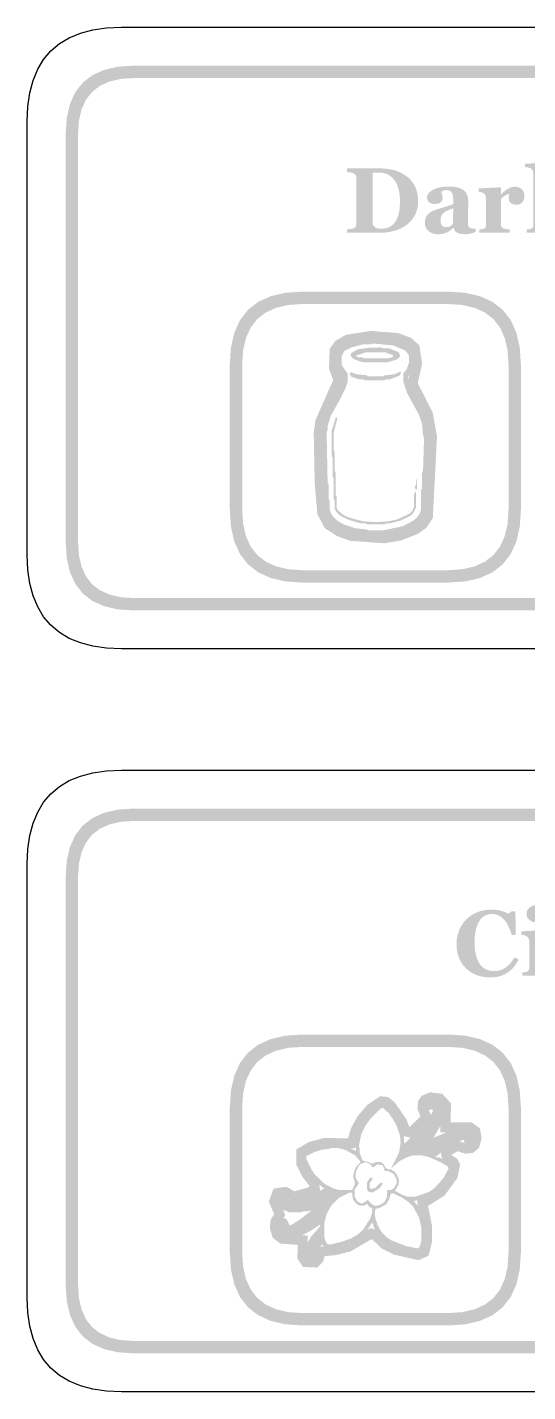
# Model space of a CAD drawing. Header units: millimetres. Extents: x 6 to 594, y 82 to 394.
# Drawn here: x 277.96 to 294.12, y 159.76 to 203.84 of the extents above; entities that cross this region are included whole.
import ezdxf

# ---------------------------------------------------------------- set-up
doc = ezdxf.new("R2010")
doc.units = ezdxf.units.MM
doc.layers.add('CUT', color=1, linetype='Continuous')
doc.layers.add('RASTER', color=7, linetype='Continuous')

msp = doc.modelspace()

# ---------------------------------------------------------------- hatches: boundary and pattern name
at = {"layer": 'RASTER'}
h = msp.add_hatch(color=7, dxfattribs=at)
h.paths.add_polyline_path([(279.2, 200.4), (279.234, 200.916), (279.338, 201.363), (279.509, 201.741), (279.75, 202.05), (280.059, 202.291), (280.438, 202.463), (280.884, 202.566), (281.4, 202.6), (338.6, 202.6), (339.116, 202.566), (339.563, 202.463), (339.941, 202.291), (340.25, 202.05), (340.491, 201.741), (340.663, 201.363), (340.766, 200.916), (340.8, 200.4), (340.8, 187.2), (340.766, 186.684), (340.662, 186.238), (340.491, 185.859), (340.25, 185.55), (339.941, 185.309), (339.563, 185.138), (339.116, 185.034), (338.6, 185), (281.4, 185), (280.884, 185.034), (280.438, 185.138), (280.059, 185.309), (279.75, 185.55), (279.509, 185.859), (279.338, 186.238), (279.234, 186.684), (279.2, 187.2)])
h.paths.add_polyline_path([(279.6, 200.4), (279.6, 187.2), (279.628, 186.778), (279.713, 186.413), (279.853, 186.103), (280.05, 185.85), (280.303, 185.653), (280.612, 185.513), (280.978, 185.428), (281.4, 185.4), (338.6, 185.4), (339.022, 185.428), (339.388, 185.513), (339.697, 185.653), (339.95, 185.85), (340.147, 186.103), (340.287, 186.413), (340.372, 186.778), (340.4, 187.2), (340.4, 200.4), (340.372, 200.822), (340.287, 201.188), (340.147, 201.497), (339.95, 201.75), (339.697, 201.947), (339.388, 202.088), (339.022, 202.172), (338.6, 202.2), (281.4, 202.2), (280.978, 202.172), (280.612, 202.088), (280.303, 201.947), (280.05, 201.75), (279.853, 201.497), (279.713, 201.188), (279.628, 200.822), (279.6, 200.4)])
h = msp.add_hatch(color=7, dxfattribs=at)
h.paths.add_polyline_path([(290.155, 199.065), (290.201, 199.032), (290.246, 198.997), (290.288, 198.96), (290.327, 198.92), (290.364, 198.877), (290.399, 198.831), (290.432, 198.783), (290.463, 198.733), (290.49, 198.68), (290.514, 198.624), (290.534, 198.564), (290.551, 198.502), (290.563, 198.438), (290.573, 198.37), (290.578, 198.299), (290.58, 198.225), (290.578, 198.161), (290.573, 198.098), (290.565, 198.037), (290.554, 197.979), (290.539, 197.922), (290.521, 197.868), (290.5, 197.816), (290.475, 197.766), (290.448, 197.718), (290.418, 197.673), (290.387, 197.629), (290.353, 197.588), (290.318, 197.549), (290.28, 197.513), (290.24, 197.478), (290.198, 197.446), (290.153, 197.416), (290.107, 197.388), (290.059, 197.362), (290.01, 197.338), (289.959, 197.315), (289.907, 197.295), (289.853, 197.277), (289.798, 197.261), (289.742, 197.247), (289.685, 197.234), (289.628, 197.224), (289.57, 197.215), (289.511, 197.209), (289.451, 197.204), (289.391, 197.201), (289.33, 197.2), (288.283, 197.2), (288.283, 197.314), (288.295, 197.315), (288.308, 197.315), (288.321, 197.316), (288.336, 197.317), (288.351, 197.318), (288.366, 197.32), (288.383, 197.321), (288.4, 197.323), (288.417, 197.325), (288.432, 197.327), (288.446, 197.329), (288.459, 197.331), (288.47, 197.333), (288.479, 197.336), (288.487, 197.338), (288.494, 197.341), (288.507, 197.346), (288.518, 197.353), (288.529, 197.359), (288.539, 197.366), (288.547, 197.374), (288.555, 197.382), (288.562, 197.391), (288.567, 197.4), (288.572, 197.41), (288.576, 197.42), (288.58, 197.43), (288.583, 197.441), (288.585, 197.453), (288.586, 197.465), (288.587, 197.477), (288.588, 197.49), (288.588, 198.964), (288.587, 198.976), (288.586, 198.988), (288.585, 199), (288.583, 199.011), (288.58, 199.022), (288.577, 199.033), (288.573, 199.044), (288.569, 199.054), (288.563, 199.064), (288.557, 199.073), (288.549, 199.082), (288.54, 199.09), (288.53, 199.098), (288.519, 199.106), (288.507, 199.112), (288.494, 199.119), (288.48, 199.125), (288.466, 199.13), (288.451, 199.135), (288.437, 199.14), (288.422, 199.144), (288.407, 199.147), (288.391, 199.15), (288.376, 199.153), (288.361, 199.155), (288.347, 199.157), (288.333, 199.158), (288.321, 199.16), (288.309, 199.161), (288.299, 199.163), (288.289, 199.164), (288.28, 199.164), (288.28, 199.279), (289.386, 199.279), (289.431, 199.278), (289.476, 199.276), (289.522, 199.272), (289.569, 199.267), (289.617, 199.261), (289.666, 199.253), (289.715, 199.244), (289.765, 199.233), (289.816, 199.221), (289.866, 199.206), (289.915, 199.188), (289.964, 199.168), (290.012, 199.146), (290.06, 199.121), (290.108, 199.094), (290.155, 199.065)])
h.paths.add_polyline_path([(289.856, 197.575), (289.874, 197.605), (289.89, 197.636), (289.905, 197.669), (289.918, 197.703), (289.931, 197.739), (289.942, 197.776), (289.952, 197.814), (289.961, 197.854), (289.969, 197.895), (289.975, 197.938), (289.981, 197.982), (289.986, 198.028), (289.989, 198.076), (289.992, 198.124), (289.993, 198.175), (289.994, 198.227), (289.993, 198.278), (289.991, 198.328), (289.988, 198.377), (289.983, 198.424), (289.977, 198.471), (289.969, 198.516), (289.96, 198.56), (289.95, 198.603), (289.938, 198.645), (289.925, 198.685), (289.911, 198.724), (289.896, 198.761), (289.879, 198.796), (289.861, 198.83), (289.842, 198.863), (289.821, 198.893), (289.799, 198.923), (289.776, 198.95), (289.751, 198.976), (289.726, 199), (289.699, 199.022), (289.67, 199.043), (289.64, 199.062), (289.609, 199.079), (289.577, 199.095), (289.544, 199.108), (289.51, 199.12), (289.474, 199.129), (289.438, 199.136), (289.4, 199.141), (289.361, 199.144), (289.322, 199.145), (289.308, 199.145), (289.295, 199.145), (289.281, 199.145), (289.267, 199.145), (289.252, 199.144), (289.237, 199.144), (289.221, 199.144), (289.205, 199.143), (289.189, 199.143), (289.175, 199.142), (289.161, 199.142), (289.148, 199.141), (289.136, 199.141), (289.126, 199.14), (289.116, 199.14), (289.108, 199.139), (289.108, 197.562), (289.108, 197.549), (289.109, 197.536), (289.11, 197.524), (289.111, 197.512), (289.113, 197.501), (289.115, 197.49), (289.118, 197.479), (289.122, 197.469), (289.125, 197.459), (289.13, 197.449), (289.135, 197.44), (289.14, 197.431), (289.147, 197.422), (289.154, 197.414), (289.161, 197.406), (289.169, 197.398), (289.178, 197.39), (289.187, 197.383), (289.197, 197.377), (289.207, 197.37), (289.217, 197.365), (289.228, 197.359), (289.24, 197.355), (289.252, 197.35), (289.265, 197.346), (289.278, 197.343), (289.293, 197.34), (289.309, 197.338), (289.325, 197.336), (289.342, 197.334), (289.361, 197.334), (289.38, 197.333), (289.421, 197.334), (289.46, 197.337), (289.498, 197.342), (289.534, 197.349), (289.569, 197.357), (289.602, 197.368), (289.634, 197.38), (289.664, 197.395), (289.693, 197.411), (289.721, 197.429), (289.747, 197.449), (289.772, 197.471), (289.795, 197.494), (289.817, 197.519), (289.837, 197.546), (289.856, 197.575)])
for points in [[(295.995, 197.2), (295.305, 197.2), (295.274, 197.255), (295.243, 197.308), (295.213, 197.359), (295.183, 197.407), (295.155, 197.454), (295.127, 197.498), (295.099, 197.54), (295.073, 197.58), (295.046, 197.619), (295.021, 197.657), (294.995, 197.694), (294.97, 197.73), (294.945, 197.766), (294.921, 197.801), (294.897, 197.836), (294.873, 197.869), (294.785, 197.795), (294.785, 197.475), (294.786, 197.463), (294.786, 197.45), (294.788, 197.439), (294.789, 197.427), (294.791, 197.417), (294.794, 197.407), (294.797, 197.398), (294.801, 197.389), (294.805, 197.381), (294.81, 197.373), (294.816, 197.366), (294.823, 197.36), (294.831, 197.354), (294.84, 197.348), (294.85, 197.343), (294.86, 197.339), (294.867, 197.336), (294.874, 197.333), (294.881, 197.331), (294.889, 197.328), (294.896, 197.326), (294.905, 197.323), (294.913, 197.321), (294.922, 197.319), (294.93, 197.317), (294.939, 197.315), (294.948, 197.313), (294.957, 197.311), (294.966, 197.31), (294.974, 197.309), (294.983, 197.308), (294.992, 197.307), (294.992, 197.2), (294.085, 197.2), (294.085, 197.307), (294.094, 197.308), (294.104, 197.309), (294.113, 197.309), (294.122, 197.31), (294.131, 197.311), (294.14, 197.313), (294.149, 197.314), (294.158, 197.315), (294.167, 197.316), (294.176, 197.318), (294.185, 197.319), (294.193, 197.321), (294.201, 197.323), (294.208, 197.325), (294.216, 197.327), (294.223, 197.329), (294.234, 197.333), (294.244, 197.338), (294.254, 197.343), (294.262, 197.349), (294.27, 197.356), (294.276, 197.363), (294.282, 197.371), (294.287, 197.379), (294.291, 197.387), (294.294, 197.397), (294.297, 197.407), (294.299, 197.418), (294.301, 197.429), (294.302, 197.441), (294.303, 197.453), (294.303, 197.467), (294.303, 199.1), (294.303, 199.112), (294.302, 199.124), (294.3, 199.137), (294.298, 199.149), (294.295, 199.162), (294.292, 199.174), (294.287, 199.187), (294.282, 199.2), (294.277, 199.213), (294.27, 199.225), (294.264, 199.236), (294.256, 199.246), (294.248, 199.255), (294.239, 199.264), (294.23, 199.272), (294.22, 199.279), (294.213, 199.283), (294.204, 199.287), (294.195, 199.291), (294.185, 199.295), (294.174, 199.298), (294.163, 199.302), (294.15, 199.305), (294.136, 199.308), (294.123, 199.311), (294.109, 199.313), (294.096, 199.315), (294.083, 199.317), (294.071, 199.319), (294.059, 199.321), (294.047, 199.322), (294.035, 199.323), (294.035, 199.429), (294.763, 199.468), (294.785, 199.444), (294.785, 197.932), (294.813, 197.957), (294.841, 197.983), (294.871, 198.009), (294.901, 198.037), (294.931, 198.065), (294.963, 198.095), (294.996, 198.125), (295.029, 198.157), (295.062, 198.188), (295.094, 198.218), (295.123, 198.246), (295.151, 198.273), (295.178, 198.299), (295.202, 198.323), (295.225, 198.346), (295.247, 198.367), (295.258, 198.38), (295.268, 198.391), (295.277, 198.401), (295.284, 198.411), (295.29, 198.42), (295.295, 198.429), (295.298, 198.436), (295.3, 198.443), (295.301, 198.449), (295.303, 198.455), (295.303, 198.459), (295.304, 198.464), (295.305, 198.467), (295.305, 198.47), (295.305, 198.473), (295.305, 198.474), (295.305, 198.481), (295.303, 198.487), (295.299, 198.493), (295.294, 198.499), (295.287, 198.504), (295.279, 198.509), (295.27, 198.514), (295.259, 198.518), (295.247, 198.523), (295.233, 198.527), (295.218, 198.531), (295.202, 198.535), (295.184, 198.539), (295.164, 198.542), (295.143, 198.546), (295.121, 198.549), (295.121, 198.653), (295.865, 198.653), (295.865, 198.552), (295.829, 198.542), (295.796, 198.532), (295.765, 198.522), (295.736, 198.512), (295.709, 198.503), (295.684, 198.493), (295.662, 198.484), (295.642, 198.475), (295.622, 198.466), (295.602, 198.456), (295.582, 198.445), (295.561, 198.433), (295.54, 198.421), (295.518, 198.408), (295.496, 198.394), (295.474, 198.379), (295.459, 198.369), (295.444, 198.359), (295.429, 198.349), (295.415, 198.339), (295.4, 198.328), (295.386, 198.318), (295.372, 198.307), (295.357, 198.296), (295.343, 198.285), (295.328, 198.274), (295.313, 198.261), (295.297, 198.248), (295.28, 198.234), (295.263, 198.22), (295.246, 198.205), (295.228, 198.189), (295.263, 198.137), (295.298, 198.087), (295.332, 198.037), (295.366, 197.988), (295.399, 197.941), (295.431, 197.894), (295.462, 197.848), (295.493, 197.804), (295.523, 197.759), (295.554, 197.714), (295.586, 197.668), (295.617, 197.621), (295.649, 197.574), (295.682, 197.526), (295.715, 197.478), (295.748, 197.429), (295.759, 197.412), (295.772, 197.397), (295.785, 197.383), (295.799, 197.371), (295.813, 197.36), (295.828, 197.351), (295.844, 197.343), (295.861, 197.336), (295.877, 197.331), (295.894, 197.326), (295.911, 197.321), (295.928, 197.317), (295.945, 197.314), (295.962, 197.311), (295.979, 197.309), (295.995, 197.307)], [(294.015, 198.385), (294.014, 198.358), (294.011, 198.331), (294.005, 198.305), (293.998, 198.281), (293.988, 198.256), (293.976, 198.233), (293.962, 198.211), (293.946, 198.19), (293.928, 198.17), (293.909, 198.153), (293.888, 198.138), (293.866, 198.126), (293.843, 198.117), (293.818, 198.111), (293.792, 198.107), (293.764, 198.105), (293.738, 198.106), (293.713, 198.109), (293.689, 198.113), (293.666, 198.119), (293.644, 198.126), (293.623, 198.136), (293.603, 198.147), (293.583, 198.159), (293.566, 198.174), (293.551, 198.19), (293.538, 198.207), (293.528, 198.226), (293.52, 198.247), (293.514, 198.27), (293.511, 198.294), (293.51, 198.319), (293.51, 198.332), (293.51, 198.343), (293.511, 198.354), (293.511, 198.365), (293.512, 198.374), (293.514, 198.383), (293.515, 198.391), (293.517, 198.399), (293.519, 198.406), (293.52, 198.413), (293.522, 198.42), (293.524, 198.427), (293.525, 198.433), (293.527, 198.44), (293.529, 198.446), (293.53, 198.452), (293.513, 198.451), (293.496, 198.448), (293.478, 198.444), (293.461, 198.439), (293.443, 198.433), (293.425, 198.425), (293.407, 198.416), (293.388, 198.406), (293.37, 198.394), (293.352, 198.382), (293.334, 198.368), (293.318, 198.354), (293.301, 198.339), (293.286, 198.323), (293.271, 198.306), (293.256, 198.288), (293.256, 197.484), (293.256, 197.472), (293.257, 197.46), (293.258, 197.448), (293.26, 197.437), (293.262, 197.427), (293.265, 197.417), (293.268, 197.408), (293.272, 197.399), (293.277, 197.391), (293.282, 197.383), (293.287, 197.376), (293.294, 197.369), (293.301, 197.363), (293.309, 197.357), (293.317, 197.351), (293.326, 197.346), (293.335, 197.343), (293.345, 197.339), (293.356, 197.335), (293.369, 197.332), (293.382, 197.328), (293.397, 197.325), (293.414, 197.322), (293.431, 197.319), (293.449, 197.317), (293.465, 197.314), (293.48, 197.312), (293.494, 197.311), (293.506, 197.309), (293.517, 197.308), (293.527, 197.307), (293.536, 197.307), (293.536, 197.2), (292.556, 197.2), (292.556, 197.307), (292.565, 197.308), (292.574, 197.309), (292.583, 197.309), (292.593, 197.31), (292.602, 197.311), (292.611, 197.313), (292.621, 197.314), (292.63, 197.315), (292.639, 197.316), (292.648, 197.318), (292.656, 197.319), (292.664, 197.321), (292.672, 197.323), (292.68, 197.325), (292.687, 197.327), (292.694, 197.329), (292.705, 197.333), (292.715, 197.338), (292.725, 197.343), (292.733, 197.349), (292.741, 197.356), (292.747, 197.363), (292.753, 197.371), (292.758, 197.379), (292.762, 197.387), (292.766, 197.397), (292.769, 197.407), (292.771, 197.418), (292.773, 197.429), (292.775, 197.441), (292.775, 197.453), (292.776, 197.467), (292.776, 198.319), (292.775, 198.332), (292.774, 198.345), (292.772, 198.357), (292.769, 198.369), (292.766, 198.381), (292.762, 198.392), (292.757, 198.403), (292.751, 198.414), (292.744, 198.424), (292.738, 198.433), (292.731, 198.443), (292.723, 198.451), (292.716, 198.459), (292.708, 198.467), (292.699, 198.474), (292.691, 198.48), (292.684, 198.485), (292.677, 198.489), (292.669, 198.493), (292.661, 198.496), (292.652, 198.5), (292.643, 198.503), (292.634, 198.507), (292.624, 198.51), (292.614, 198.512), (292.603, 198.515), (292.593, 198.517), (292.582, 198.519), (292.571, 198.521), (292.559, 198.523), (292.547, 198.524), (292.535, 198.526), (292.535, 198.633), (293.234, 198.671), (293.256, 198.649), (293.256, 198.436), (293.262, 198.436), (293.287, 198.465), (293.313, 198.492), (293.34, 198.517), (293.366, 198.541), (293.393, 198.563), (293.421, 198.584), (293.448, 198.603), (293.477, 198.62), (293.505, 198.636), (293.534, 198.649), (293.563, 198.661), (293.592, 198.67), (293.622, 198.677), (293.652, 198.683), (293.683, 198.686), (293.713, 198.687), (293.746, 198.686), (293.778, 198.682), (293.808, 198.675), (293.836, 198.666), (293.863, 198.654), (293.887, 198.639), (293.911, 198.622), (293.932, 198.603), (293.952, 198.581), (293.968, 198.557), (293.983, 198.533), (293.994, 198.506), (294.003, 198.478), (294.01, 198.449), (294.014, 198.418), (294.015, 198.385)], [(292.907, 173.144), (292.851, 173.145), (292.795, 173.149), (292.74, 173.155), (292.686, 173.163), (292.633, 173.173), (292.581, 173.186), (292.53, 173.201), (292.48, 173.218), (292.431, 173.238), (292.383, 173.259), (292.338, 173.283), (292.293, 173.309), (292.251, 173.337), (292.21, 173.367), (292.17, 173.399), (292.133, 173.433), (292.097, 173.468), (292.064, 173.506), (292.032, 173.545), (292.003, 173.587), (291.975, 173.63), (291.95, 173.676), (291.926, 173.724), (291.904, 173.773), (291.884, 173.825), (291.868, 173.877), (291.853, 173.931), (291.841, 173.986), (291.832, 174.043), (291.826, 174.1), (291.822, 174.159), (291.821, 174.22), (291.822, 174.279), (291.826, 174.338), (291.832, 174.396), (291.842, 174.452), (291.853, 174.508), (291.868, 174.562), (291.885, 174.615), (291.905, 174.667), (291.927, 174.718), (291.951, 174.767), (291.978, 174.814), (292.006, 174.859), (292.037, 174.903), (292.069, 174.945), (292.104, 174.985), (292.141, 175.024), (292.18, 175.06), (292.22, 175.094), (292.262, 175.125), (292.306, 175.155), (292.352, 175.183), (292.399, 175.208), (292.449, 175.232), (292.5, 175.253), (292.553, 175.272), (292.607, 175.289), (292.661, 175.303), (292.717, 175.314), (292.774, 175.323), (292.831, 175.329), (292.889, 175.333), (292.948, 175.334), (292.991, 175.334), (293.033, 175.332), (293.074, 175.328), (293.114, 175.324), (293.153, 175.318), (293.19, 175.311), (293.227, 175.302), (293.263, 175.293), (293.298, 175.282), (293.332, 175.271), (293.364, 175.26), (293.395, 175.248), (293.424, 175.236), (293.452, 175.224), (293.478, 175.211), (293.504, 175.198), (293.594, 175.279), (293.722, 175.279), (293.735, 174.52), (293.606, 174.52), (293.578, 174.604), (293.549, 174.682), (293.518, 174.754), (293.485, 174.821), (293.452, 174.882), (293.417, 174.937), (293.38, 174.986), (293.343, 175.03), (293.303, 175.068), (293.261, 175.101), (293.218, 175.129), (293.172, 175.152), (293.124, 175.169), (293.074, 175.182), (293.022, 175.19), (292.968, 175.192), (292.901, 175.188), (292.838, 175.177), (292.78, 175.158), (292.725, 175.132), (292.675, 175.097), (292.629, 175.056), (292.587, 175.007), (292.549, 174.95), (292.515, 174.886), (292.486, 174.816), (292.461, 174.74), (292.441, 174.658), (292.425, 174.57), (292.414, 174.476), (292.407, 174.376), (292.405, 174.269), (292.406, 174.209), (292.408, 174.15), (292.412, 174.094), (292.417, 174.04), (292.424, 173.988), (292.433, 173.939), (292.443, 173.892), (292.454, 173.847), (292.467, 173.804), (292.481, 173.763), (292.495, 173.725), (292.511, 173.689), (292.527, 173.655), (292.545, 173.622), (292.563, 173.593), (292.582, 173.565), (292.604, 173.538), (292.627, 173.513), (292.65, 173.49), (292.675, 173.468), (292.7, 173.449), (292.727, 173.431), (292.755, 173.415), (292.783, 173.401), (292.812, 173.389), (292.842, 173.379), (292.873, 173.37), (292.905, 173.362), (292.937, 173.357), (292.971, 173.353), (293.005, 173.35), (293.039, 173.349), (293.09, 173.351), (293.139, 173.356), (293.187, 173.365), (293.233, 173.377), (293.278, 173.393), (293.322, 173.412), (293.364, 173.435), (293.405, 173.461), (293.444, 173.49), (293.483, 173.524), (293.521, 173.56), (293.558, 173.601), (293.594, 173.645), (293.629, 173.692), (293.664, 173.743), (293.697, 173.798), (293.823, 173.721), (293.807, 173.69), (293.79, 173.659), (293.773, 173.629), (293.756, 173.599), (293.737, 173.571), (293.719, 173.543), (293.699, 173.517), (293.679, 173.491), (293.659, 173.466), (293.638, 173.442), (293.616, 173.418), (293.593, 173.396), (293.569, 173.375), (293.545, 173.354), (293.519, 173.334), (293.493, 173.316), (293.464, 173.296), (293.434, 173.278), (293.403, 173.26), (293.372, 173.244), (293.339, 173.229), (293.306, 173.215), (293.272, 173.202), (293.238, 173.19), (293.202, 173.179), (293.165, 173.17), (293.126, 173.162), (293.085, 173.156), (293.043, 173.151), (293, 173.147), (292.954, 173.145), (292.907, 173.144)]]:
    msp.add_hatch(color=7, dxfattribs=at).paths.add_polyline_path(points)
h = msp.add_hatch(color=7, dxfattribs=at)
h.paths.add_polyline_path([(292.443, 197.231), (292.427, 197.224), (292.409, 197.217), (292.391, 197.211), (292.373, 197.204), (292.353, 197.198), (292.333, 197.191), (292.312, 197.185), (292.291, 197.179), (292.269, 197.174), (292.246, 197.169), (292.223, 197.165), (292.2, 197.162), (292.177, 197.159), (292.153, 197.158), (292.129, 197.156), (292.105, 197.156), (292.061, 197.157), (292.021, 197.159), (291.983, 197.164), (291.948, 197.169), (291.917, 197.177), (291.888, 197.186), (291.862, 197.197), (291.84, 197.21), (291.819, 197.224), (291.801, 197.239), (291.784, 197.256), (291.768, 197.275), (291.755, 197.294), (291.743, 197.316), (291.732, 197.338), (291.724, 197.363), (291.715, 197.363), (291.703, 197.35), (291.69, 197.339), (291.678, 197.327), (291.666, 197.316), (291.654, 197.306), (291.642, 197.296), (291.631, 197.287), (291.619, 197.278), (291.608, 197.269), (291.596, 197.261), (291.584, 197.253), (291.571, 197.245), (291.559, 197.238), (291.546, 197.231), (291.533, 197.224), (291.52, 197.218), (291.503, 197.21), (291.486, 197.203), (291.469, 197.196), (291.453, 197.19), (291.436, 197.184), (291.42, 197.179), (291.404, 197.174), (291.388, 197.17), (291.371, 197.166), (291.353, 197.163), (291.333, 197.161), (291.311, 197.158), (291.288, 197.157), (291.264, 197.156), (291.237, 197.155), (291.21, 197.155), (291.168, 197.156), (291.128, 197.161), (291.089, 197.169), (291.052, 197.18), (291.017, 197.194), (290.983, 197.211), (290.95, 197.231), (290.92, 197.255), (290.892, 197.281), (290.867, 197.309), (290.846, 197.339), (290.83, 197.372), (290.816, 197.406), (290.807, 197.442), (290.801, 197.48), (290.8, 197.521), (290.8, 197.544), (290.801, 197.567), (290.803, 197.588), (290.806, 197.609), (290.81, 197.629), (290.814, 197.648), (290.82, 197.666), (290.826, 197.683), (290.833, 197.699), (290.84, 197.715), (290.849, 197.73), (290.858, 197.745), (290.867, 197.76), (290.878, 197.774), (290.889, 197.788), (290.901, 197.801), (290.912, 197.812), (290.923, 197.823), (290.936, 197.833), (290.948, 197.843), (290.961, 197.853), (290.974, 197.862), (290.988, 197.87), (291.002, 197.878), (291.017, 197.886), (291.032, 197.893), (291.047, 197.901), (291.063, 197.908), (291.079, 197.915), (291.095, 197.922), (291.112, 197.929), (291.129, 197.935), (291.163, 197.947), (291.198, 197.96), (291.235, 197.972), (291.274, 197.985), (291.315, 197.997), (291.357, 198.01), (291.4, 198.023), (291.446, 198.036), (291.49, 198.049), (291.532, 198.061), (291.57, 198.073), (291.605, 198.085), (291.637, 198.096), (291.666, 198.108), (291.692, 198.118), (291.715, 198.129), (291.715, 198.269), (291.715, 198.279), (291.715, 198.289), (291.714, 198.3), (291.714, 198.312), (291.713, 198.324), (291.712, 198.337), (291.711, 198.351), (291.709, 198.366), (291.708, 198.381), (291.705, 198.395), (291.703, 198.408), (291.7, 198.421), (291.697, 198.434), (291.693, 198.445), (291.689, 198.457), (291.684, 198.467), (291.679, 198.479), (291.673, 198.49), (291.666, 198.5), (291.658, 198.51), (291.65, 198.52), (291.64, 198.529), (291.63, 198.538), (291.62, 198.546), (291.608, 198.554), (291.596, 198.56), (291.583, 198.566), (291.569, 198.57), (291.554, 198.574), (291.538, 198.576), (291.522, 198.578), (291.504, 198.578), (291.488, 198.578), (291.473, 198.577), (291.459, 198.576), (291.445, 198.574), (291.432, 198.571), (291.419, 198.568), (291.408, 198.564), (291.396, 198.56), (291.386, 198.556), (291.376, 198.551), (291.366, 198.546), (291.357, 198.542), (291.349, 198.537), (291.341, 198.532), (291.334, 198.528), (291.327, 198.523), (291.328, 198.515), (291.33, 198.506), (291.332, 198.496), (291.335, 198.486), (291.339, 198.474), (291.343, 198.462), (291.347, 198.448), (291.352, 198.433), (291.357, 198.418), (291.361, 198.404), (291.364, 198.389), (291.367, 198.374), (291.369, 198.36), (291.371, 198.346), (291.372, 198.332), (291.372, 198.318), (291.372, 198.311), (291.371, 198.304), (291.37, 198.297), (291.369, 198.29), (291.367, 198.282), (291.365, 198.273), (291.362, 198.265), (291.359, 198.255), (291.356, 198.246), (291.352, 198.238), (291.348, 198.23), (291.343, 198.222), (291.338, 198.215), (291.333, 198.208), (291.327, 198.202), (291.321, 198.196), (291.312, 198.189), (291.304, 198.182), (291.295, 198.176), (291.285, 198.17), (291.276, 198.165), (291.266, 198.16), (291.256, 198.155), (291.246, 198.151), (291.234, 198.147), (291.222, 198.144), (291.208, 198.141), (291.193, 198.139), (291.176, 198.137), (291.158, 198.136), (291.138, 198.135), (291.117, 198.135), (291.088, 198.135), (291.06, 198.138), (291.034, 198.143), (291.009, 198.149), (290.987, 198.158), (290.967, 198.168), (290.948, 198.18), (290.931, 198.194), (290.917, 198.209), (290.904, 198.226), (290.893, 198.243), (290.884, 198.262), (290.877, 198.282), (290.872, 198.303), (290.869, 198.325), (290.868, 198.348), (290.869, 198.369), (290.872, 198.388), (290.878, 198.408), (290.885, 198.426), (290.894, 198.444), (290.905, 198.462), (290.918, 198.479), (290.934, 198.496), (290.95, 198.512), (290.968, 198.527), (290.986, 198.541), (291.006, 198.555), (291.026, 198.568), (291.047, 198.581), (291.07, 198.592), (291.093, 198.603), (291.116, 198.614), (291.14, 198.624), (291.166, 198.633), (291.192, 198.642), (291.219, 198.651), (291.247, 198.658), (291.275, 198.665), (291.305, 198.671), (291.335, 198.677), (291.364, 198.682), (291.393, 198.686), (291.421, 198.69), (291.448, 198.692), (291.475, 198.694), (291.502, 198.695), (291.528, 198.696), (291.563, 198.695), (291.597, 198.695), (291.631, 198.693), (291.664, 198.691), (291.696, 198.689), (291.728, 198.686), (291.758, 198.683), (291.788, 198.679), (291.818, 198.674), (291.846, 198.668), (291.874, 198.661), (291.901, 198.653), (291.927, 198.644), (291.953, 198.633), (291.978, 198.622), (292.002, 198.609), (292.024, 198.596), (292.045, 198.581), (292.065, 198.564), (292.084, 198.546), (292.101, 198.527), (292.117, 198.506), (292.133, 198.484), (292.146, 198.46), (292.159, 198.435), (292.17, 198.408), (292.179, 198.379), (292.187, 198.348), (292.192, 198.316), (292.197, 198.281), (292.199, 198.245), (292.2, 198.206), (292.2, 198.164), (292.2, 198.12), (292.199, 198.074), (292.198, 198.025), (292.197, 197.975), (292.196, 197.923), (292.195, 197.87), (292.193, 197.814), (292.192, 197.759), (292.19, 197.71), (292.189, 197.665), (292.188, 197.626), (292.188, 197.591), (292.187, 197.561), (292.187, 197.535), (292.187, 197.515), (292.187, 197.499), (292.188, 197.484), (292.19, 197.469), (292.192, 197.456), (292.194, 197.443), (292.198, 197.432), (292.202, 197.421), (292.207, 197.411), (292.212, 197.402), (292.218, 197.393), (292.224, 197.385), (292.232, 197.378), (292.24, 197.371), (292.248, 197.365), (292.257, 197.359), (292.267, 197.354), (292.274, 197.351), (292.282, 197.349), (292.29, 197.346), (292.299, 197.344), (292.31, 197.343), (292.321, 197.342), (292.333, 197.341), (292.346, 197.34), (292.359, 197.339), (292.372, 197.339), (292.384, 197.339), (292.397, 197.338), (292.409, 197.338), (292.421, 197.338), (292.432, 197.338), (292.443, 197.338)])
h.paths.add_polyline_path([(291.715, 197.994), (291.695, 197.987), (291.674, 197.98), (291.654, 197.972), (291.633, 197.964), (291.613, 197.956), (291.593, 197.948), (291.573, 197.939), (291.552, 197.93), (291.533, 197.921), (291.514, 197.912), (291.496, 197.903), (291.479, 197.893), (291.463, 197.884), (291.448, 197.874), (291.434, 197.865), (291.421, 197.855), (291.407, 197.844), (291.395, 197.833), (291.383, 197.821), (291.372, 197.808), (291.362, 197.795), (291.353, 197.78), (291.344, 197.766), (291.336, 197.75), (291.328, 197.734), (291.322, 197.717), (291.317, 197.699), (291.313, 197.681), (291.309, 197.662), (291.307, 197.642), (291.305, 197.621), (291.305, 197.6), (291.306, 197.572), (291.308, 197.547), (291.312, 197.523), (291.318, 197.501), (291.325, 197.482), (291.334, 197.464), (291.345, 197.448), (291.357, 197.434), (291.37, 197.422), (291.384, 197.412), (291.399, 197.403), (291.415, 197.396), (291.431, 197.39), (291.449, 197.386), (291.466, 197.384), (291.485, 197.383), (291.505, 197.384), (291.524, 197.385), (291.542, 197.388), (291.559, 197.391), (291.575, 197.396), (291.59, 197.402), (291.604, 197.408), (291.618, 197.416), (291.63, 197.425), (291.643, 197.434), (291.655, 197.443), (291.667, 197.453), (291.678, 197.463), (291.689, 197.474), (291.699, 197.486), (291.709, 197.497)])
h = msp.add_hatch(color=7, dxfattribs=at)
h.paths.add_polyline_path([(284.5, 192.95), (284.537, 193.501), (284.647, 193.978), (284.83, 194.382), (285.088, 194.713), (285.418, 194.97), (285.822, 195.153), (286.299, 195.263), (286.85, 195.3), (291.55, 195.3), (292.101, 195.263), (292.578, 195.153), (292.982, 194.97), (293.313, 194.713), (293.57, 194.382), (293.753, 193.978), (293.863, 193.501), (293.9, 192.95), (293.9, 188.25), (293.863, 187.699), (293.753, 187.222), (293.57, 186.818), (293.313, 186.488), (292.982, 186.23), (292.578, 186.047), (292.101, 185.937), (291.55, 185.9), (286.85, 185.9), (286.299, 185.937), (285.822, 186.047), (285.418, 186.23), (285.088, 186.488), (284.83, 186.818), (284.647, 187.222), (284.537, 187.699), (284.5, 188.25)])
h.paths.add_polyline_path([(284.9, 192.95), (284.9, 188.25), (284.93, 187.793), (285.022, 187.397), (285.174, 187.062), (285.388, 186.788), (285.662, 186.574), (285.997, 186.422), (286.393, 186.33), (286.85, 186.3), (291.55, 186.3), (292.007, 186.33), (292.403, 186.422), (292.738, 186.574), (293.013, 186.788), (293.226, 187.062), (293.378, 187.397), (293.47, 187.793), (293.5, 188.25), (293.5, 192.95), (293.47, 193.407), (293.378, 193.803), (293.226, 194.138), (293.013, 194.413), (292.738, 194.626), (292.403, 194.778), (292.007, 194.87), (291.55, 194.9), (286.85, 194.9), (286.393, 194.87), (285.997, 194.778), (285.662, 194.626), (285.388, 194.413), (285.174, 194.138), (285.022, 193.803), (284.93, 193.407), (284.9, 192.95)])
h = msp.add_hatch(color=7, dxfattribs=at)
h.paths.add_polyline_path([(289.046, 194.03), (289.928, 193.963), (290.354, 193.807), (290.621, 193.565), (290.711, 192.978), (290.57, 192.343), (291.052, 191.394), (291.191, 190.617), (291.056, 187.991), (290.853, 187.676), (290.571, 187.47), (290.026, 187.26), (289.497, 187.171), (288.376, 187.251), (287.962, 187.403), (287.562, 187.664), (287.329, 188.108), (287.242, 189.089), (287.21, 190.745), (287.266, 191.146), (287.839, 192.443), (287.703, 192.809), (287.725, 193.455), (287.909, 193.709), (288.25, 193.904)])
h.paths.add_polyline_path([(289.059, 193.708), (288.358, 193.597), (288.128, 193.465), (288.042, 193.346), (288.025, 192.862), (288.185, 192.432), (287.576, 191.057), (287.53, 190.726), (287.562, 189.107), (287.642, 188.2), (287.807, 187.886), (288.107, 187.691), (288.444, 187.567), (289.481, 187.493), (289.941, 187.571), (290.417, 187.753), (290.616, 187.9), (290.741, 188.092), (290.869, 190.597), (290.745, 191.291), (290.232, 192.301), (290.386, 192.989), (290.322, 193.404), (290.185, 193.528), (289.859, 193.647), (289.059, 193.708)])
h = msp.add_hatch(color=7, dxfattribs=at)
h.paths.add_polyline_path([(288.856, 193.776), (289.521, 193.786), (289.585, 193.754), (289.714, 193.754), (290.067, 193.658), (290.301, 193.539), (290.366, 193.474), (290.452, 193.304), (290.484, 193.08), (290.452, 193.015), (290.452, 192.855), (290.366, 192.685), (290.26, 192.566), (290.292, 192.309), (290.475, 191.914), (290.838, 191.249), (290.934, 190.8), (290.934, 189.772), (290.902, 189.708), (290.902, 189.034), (290.87, 188.97), (290.87, 188.295), (290.838, 188.135), (290.751, 187.965), (290.526, 187.74), (290.067, 187.525), (289.65, 187.428), (289.425, 187.428), (289.361, 187.396), (289.039, 187.396), (288.975, 187.428), (288.558, 187.46), (288.237, 187.557), (287.874, 187.74), (287.681, 187.932), (287.595, 188.103), (287.53, 188.359), (287.498, 189.323), (287.466, 189.387), (287.466, 190.896), (287.595, 191.346), (288.076, 192.245), (288.14, 192.469), (288.131, 192.588), (288.034, 192.685), (287.948, 192.855), (287.916, 193.208), (288.034, 193.474), (288.163, 193.571), (288.526, 193.722)])
h.paths.add_polyline_path([(289.104, 193.625), (289.039, 193.593), (288.783, 193.593), (288.429, 193.497), (288.195, 193.378), (288.108, 193.208), (288.108, 192.983), (288.14, 192.887), (288.301, 192.662), (288.301, 192.373), (288.237, 192.18), (288.034, 191.773), (287.755, 191.281), (287.659, 190.96), (287.659, 190.832), (287.627, 190.768), (287.659, 189.13), (287.691, 189.066), (287.691, 188.616), (287.723, 188.552), (287.723, 188.295), (287.755, 188.167), (287.81, 188.061), (287.97, 187.9), (288.173, 187.782), (288.558, 187.653), (288.911, 187.621), (288.975, 187.589), (289.457, 187.589), (290.067, 187.717), (290.43, 187.9), (290.59, 188.061), (290.645, 188.167), (290.677, 188.263), (290.677, 188.873), (290.709, 188.937), (290.709, 189.451), (290.741, 189.515), (290.773, 190.575), (290.741, 190.639), (290.709, 191.025), (290.613, 191.314), (290.227, 192.02), (290.099, 192.405), (290.099, 192.662), (290.205, 192.781), (290.292, 193.015), (290.292, 193.208), (290.237, 193.314), (290.141, 193.41), (289.778, 193.561)])
h.paths.add_polyline_path([(288.985, 193.487), (289.393, 193.497), (289.457, 193.465), (289.65, 193.465), (289.948, 193.346), (290.003, 193.24), (289.961, 193.153), (289.884, 193.102), (289.585, 193.015), (288.847, 193.015), (288.686, 193.047), (288.484, 193.134), (288.42, 193.198), (288.397, 193.24), (288.42, 193.314), (288.622, 193.433)])
h.paths.add_polyline_path([(288.879, 193.336), (288.567, 193.23), (288.654, 193.176), (288.783, 193.176), (288.847, 193.144), (289.585, 193.144), (289.746, 193.176), (289.778, 193.208), (289.755, 193.25), (289.521, 193.336)])
h.paths.add_polyline_path([(290.012, 192.717), (290.035, 192.694), (289.98, 192.588), (289.682, 192.469), (289.553, 192.469), (289.489, 192.437), (288.847, 192.437), (288.783, 192.469), (288.654, 192.469), (288.42, 192.556), (288.365, 192.662), (288.429, 192.694), (288.59, 192.63), (288.911, 192.598), (288.975, 192.566), (289.457, 192.566), (289.521, 192.598), (289.81, 192.63)])
h.paths.add_polyline_path([(287.925, 191.24), (287.98, 191.217), (287.851, 190.736), (287.851, 190.19), (287.884, 190.125), (287.884, 189.515), (287.916, 189.451), (287.916, 188.745), (287.948, 188.681), (287.948, 188.327), (288.002, 188.221), (288.163, 188.093), (288.333, 188.006), (288.815, 187.878), (289.21, 187.855), (289.617, 187.878), (289.906, 187.942), (290.301, 188.125), (290.398, 188.221), (290.452, 188.359), (290.452, 188.745), (290.507, 188.864), (290.516, 188.327), (290.43, 188.157), (290.333, 188.061), (290.035, 187.91), (289.682, 187.814), (289.553, 187.814), (289.489, 187.782), (288.943, 187.782), (288.879, 187.814), (288.718, 187.814), (288.301, 187.942), (288.067, 188.061), (287.938, 188.189), (287.884, 188.295), (287.884, 188.552), (287.851, 188.616), (287.851, 189.259), (287.819, 189.323), (287.819, 189.933), (287.787, 189.997), (287.787, 190.8)])
h.paths.add_polyline_path([(290.526, 189.249), (290.549, 189.226), (290.549, 188.937), (290.516, 188.905), (290.484, 188.937), (290.484, 189.002), (290.516, 189.066)])
h = msp.add_hatch(color=7, dxfattribs=at)
h.paths.add_polyline_path([(279.2, 176.4), (279.234, 176.916), (279.338, 177.363), (279.509, 177.741), (279.75, 178.05), (280.059, 178.291), (280.438, 178.463), (280.884, 178.566), (281.4, 178.6), (338.6, 178.6), (339.116, 178.566), (339.563, 178.463), (339.941, 178.291), (340.25, 178.05), (340.491, 177.741), (340.663, 177.363), (340.766, 176.916), (340.8, 176.4), (340.8, 163.2), (340.766, 162.684), (340.662, 162.238), (340.491, 161.859), (340.25, 161.55), (339.941, 161.309), (339.563, 161.138), (339.116, 161.034), (338.6, 161), (281.4, 161), (280.884, 161.034), (280.438, 161.138), (280.059, 161.309), (279.75, 161.55), (279.509, 161.859), (279.338, 162.238), (279.234, 162.684), (279.2, 163.2)])
h.paths.add_polyline_path([(279.6, 176.4), (279.6, 163.2), (279.628, 162.778), (279.713, 162.413), (279.853, 162.103), (280.05, 161.85), (280.303, 161.653), (280.612, 161.513), (280.978, 161.428), (281.4, 161.4), (338.6, 161.4), (339.022, 161.428), (339.388, 161.513), (339.697, 161.653), (339.95, 161.85), (340.147, 162.103), (340.287, 162.413), (340.372, 162.778), (340.4, 163.2), (340.4, 176.4), (340.372, 176.822), (340.287, 177.188), (340.147, 177.497), (339.95, 177.75), (339.697, 177.947), (339.388, 178.088), (339.022, 178.172), (338.6, 178.2), (281.4, 178.2), (280.978, 178.172), (280.612, 178.088), (280.303, 177.947), (280.05, 177.75), (279.853, 177.497), (279.713, 177.188), (279.628, 176.822), (279.6, 176.4)])
h = msp.add_hatch(color=7, dxfattribs=at)
h.paths.add_polyline_path([(294.873, 173.2), (293.948, 173.2), (293.948, 173.307), (293.957, 173.308), (293.966, 173.308), (293.976, 173.309), (293.985, 173.31), (293.995, 173.311), (294.004, 173.312), (294.013, 173.313), (294.022, 173.314), (294.031, 173.315), (294.04, 173.317), (294.048, 173.318), (294.056, 173.32), (294.064, 173.322), (294.071, 173.324), (294.078, 173.326), (294.085, 173.329), (294.096, 173.334), (294.107, 173.339), (294.116, 173.344), (294.125, 173.35), (294.133, 173.357), (294.14, 173.364), (294.146, 173.371), (294.151, 173.379), (294.156, 173.388), (294.159, 173.397), (294.163, 173.407), (294.165, 173.418), (294.167, 173.429), (294.169, 173.441), (294.17, 173.453), (294.17, 173.467), (294.17, 174.319), (294.17, 174.332), (294.169, 174.344), (294.167, 174.356), (294.164, 174.367), (294.161, 174.378), (294.157, 174.389), (294.152, 174.399), (294.147, 174.409), (294.141, 174.419), (294.134, 174.428), (294.128, 174.436), (294.12, 174.444), (294.113, 174.452), (294.105, 174.459), (294.097, 174.465), (294.088, 174.471), (294.081, 174.476), (294.073, 174.48), (294.065, 174.484), (294.055, 174.489), (294.045, 174.493), (294.033, 174.497), (294.021, 174.501), (294.008, 174.505), (293.995, 174.509), (293.982, 174.513), (293.97, 174.516), (293.957, 174.518), (293.945, 174.521), (293.933, 174.523), (293.922, 174.524), (293.911, 174.526), (293.911, 174.633), (294.629, 174.671), (294.651, 174.649), (294.651, 173.486), (294.651, 173.473), (294.652, 173.461), (294.654, 173.449), (294.656, 173.438), (294.659, 173.428), (294.663, 173.417), (294.667, 173.408), (294.673, 173.398), (294.678, 173.39), (294.685, 173.382), (294.692, 173.374), (294.699, 173.367), (294.708, 173.361), (294.716, 173.355), (294.726, 173.35), (294.736, 173.345), (294.743, 173.342), (294.751, 173.339), (294.758, 173.336), (294.766, 173.333), (294.775, 173.33), (294.783, 173.327), (294.791, 173.324), (294.8, 173.322), (294.809, 173.319), (294.818, 173.317), (294.827, 173.315), (294.836, 173.313), (294.845, 173.311), (294.854, 173.309), (294.864, 173.308), (294.873, 173.307)])
h.paths.add_polyline_path([(294.659, 175.198), (294.658, 175.171), (294.654, 175.144), (294.647, 175.119), (294.638, 175.095), (294.626, 175.072), (294.611, 175.05), (294.594, 175.028), (294.574, 175.008), (294.552, 174.99), (294.529, 174.974), (294.505, 174.961), (294.48, 174.95), (294.454, 174.941), (294.427, 174.935), (294.4, 174.931), (294.371, 174.93), (294.342, 174.931), (294.314, 174.935), (294.286, 174.941), (294.26, 174.95), (294.235, 174.961), (294.211, 174.974), (294.188, 174.99), (294.167, 175.008), (294.146, 175.028), (294.129, 175.05), (294.114, 175.072), (294.102, 175.095), (294.093, 175.119), (294.086, 175.144), (294.082, 175.171), (294.081, 175.198), (294.082, 175.225), (294.086, 175.252), (294.093, 175.277), (294.102, 175.301), (294.114, 175.325), (294.129, 175.347), (294.146, 175.368), (294.167, 175.388), (294.188, 175.407), (294.211, 175.423), (294.235, 175.437), (294.26, 175.448), (294.286, 175.456), (294.314, 175.463), (294.342, 175.466), (294.371, 175.468), (294.4, 175.466), (294.428, 175.463), (294.455, 175.456), (294.481, 175.448), (294.506, 175.437), (294.53, 175.423), (294.553, 175.407), (294.574, 175.388), (294.594, 175.368), (294.612, 175.347), (294.626, 175.325), (294.638, 175.301), (294.647, 175.277), (294.654, 175.252), (294.658, 175.225), (294.659, 175.198)])
h = msp.add_hatch(color=7, dxfattribs=at)
h.paths.add_polyline_path([(284.5, 168.95), (284.537, 169.501), (284.647, 169.978), (284.83, 170.382), (285.088, 170.713), (285.418, 170.97), (285.822, 171.153), (286.299, 171.263), (286.85, 171.3), (291.55, 171.3), (292.101, 171.263), (292.578, 171.153), (292.982, 170.97), (293.313, 170.713), (293.57, 170.382), (293.753, 169.978), (293.863, 169.501), (293.9, 168.95), (293.9, 164.25), (293.863, 163.699), (293.753, 163.222), (293.57, 162.818), (293.313, 162.488), (292.982, 162.23), (292.578, 162.047), (292.101, 161.937), (291.55, 161.9), (286.85, 161.9), (286.299, 161.937), (285.822, 162.047), (285.418, 162.23), (285.088, 162.488), (284.83, 162.818), (284.647, 163.222), (284.537, 163.699), (284.5, 164.25)])
h.paths.add_polyline_path([(284.9, 168.95), (284.9, 164.25), (284.93, 163.793), (285.022, 163.397), (285.174, 163.062), (285.388, 162.788), (285.662, 162.574), (285.997, 162.422), (286.393, 162.33), (286.85, 162.3), (291.55, 162.3), (292.007, 162.33), (292.403, 162.422), (292.738, 162.574), (293.013, 162.788), (293.226, 163.062), (293.378, 163.397), (293.47, 163.793), (293.5, 164.25), (293.5, 168.95), (293.47, 169.407), (293.378, 169.803), (293.226, 170.138), (293.013, 170.413), (292.738, 170.626), (292.403, 170.778), (292.007, 170.87), (291.55, 170.9), (286.85, 170.9), (286.393, 170.87), (285.997, 170.778), (285.662, 170.626), (285.388, 170.413), (285.174, 170.138), (285.022, 169.803), (284.93, 169.407), (284.9, 168.95)])
h = msp.add_hatch(color=7, dxfattribs=at)
h.paths.add_polyline_path([(290.968, 169.433), (291.357, 169.387), (291.647, 169.075), (291.626, 168.459), (292.308, 168.459), (292.578, 168.273), (292.632, 167.942), (292.545, 167.631), (292.351, 167.473), (292.111, 167.448), (291.857, 167.53), (291.661, 167.417), (291.657, 167.407), (291.654, 167.417), (291.844, 167.282), (291.94, 167.09), (291.846, 166.661), (291.439, 166.102), (290.902, 165.764), (291.033, 165.096), (291.033, 164.609), (290.919, 164.153), (290.597, 164.009), (289.79, 164.192), (289.414, 164.379), (289.106, 164.676), (289.077, 164.689), (288.407, 164.296), (287.928, 164.173), (287.562, 164.141), (287.513, 163.956), (287.326, 163.769), (286.861, 163.792), (286.682, 164.061), (286.693, 164.504), (286.13, 164.547), (285.887, 164.735), (285.793, 165.037), (285.821, 165.326), (285.932, 165.497), (285.76, 165.903), (285.912, 166.32), (286.323, 166.382), (286.588, 166.235), (287.004, 166.348), (287.075, 166.393), (287.071, 166.415), (286.852, 166.689), (286.649, 167.092), (286.649, 167.589), (287.066, 167.832), (287.553, 167.957), (288.317, 167.946), (288.415, 168.277), (288.631, 168.665), (288.937, 169.023), (289.35, 169.304), (289.611, 169.281), (289.816, 169.12), (290.199, 168.567), (290.303, 168.304), (290.299, 168.305), (290.636, 168.637), (290.65, 168.684), (290.559, 168.889), (290.582, 169.152), (290.695, 169.322)])
h.paths.add_polyline_path([(291.012, 169.106), (290.907, 169.063), (290.893, 169.042), (290.885, 168.943), (290.99, 168.707), (290.919, 168.467), (290.4, 167.954), (290.067, 168.029), (289.915, 168.415), (289.58, 168.898), (289.488, 168.971), (289.436, 168.975), (289.152, 168.783), (288.895, 168.481), (288.712, 168.152), (288.555, 167.622), (287.591, 167.637), (287.189, 167.533), (286.969, 167.405), (286.969, 167.168), (287.122, 166.863), (287.376, 166.547), (287.42, 166.235), (287.135, 166.051), (286.546, 165.893), (286.263, 166.049), (286.148, 166.032), (286.104, 165.911), (286.293, 165.466), (286.132, 165.218), (286.118, 165.07), (286.163, 164.926), (286.25, 164.859), (287.02, 164.801), (287.005, 164.154), (287.038, 164.104), (287.201, 164.096), (287.226, 164.121), (287.31, 164.441), (287.874, 164.489), (288.284, 164.595), (289.054, 165.047), (289.286, 164.947), (289.6, 164.644), (289.898, 164.496), (290.564, 164.345), (290.646, 164.381), (290.713, 164.648), (290.713, 165.065), (290.546, 165.918), (291.216, 166.34), (291.548, 166.795), (291.603, 167.048), (291.593, 167.068), (291.379, 167.22), (291.317, 167.427), (291.409, 167.64), (291.819, 167.878), (292.145, 167.773), (292.223, 167.781), (292.264, 167.814), (292.304, 167.96), (292.284, 168.087), (292.208, 168.139), (291.295, 168.139), (291.322, 168.954), (291.203, 169.083), (291.012, 169.106)])
h = msp.add_hatch(color=7, dxfattribs=at)
h.paths.add_polyline_path([(291.014, 169.193), (291.166, 169.201), (291.253, 169.155), (291.36, 169.076), (291.431, 168.935), (291.431, 168.695), (291.405, 168.589), (291.253, 168.262), (291.067, 167.959), (291.617, 168.19), (291.963, 168.27), (292.176, 168.244), (292.316, 168.172), (292.37, 168.119), (292.415, 168.004), (292.354, 167.8), (292.263, 167.704), (292.229, 167.685), (292.088, 167.704), (292.069, 167.871), (292.016, 167.898), (291.663, 167.72), (291.147, 167.358), (291.173, 167.321), (291.219, 167.34), (291.298, 167.313), (291.546, 167.188), (291.679, 167.082), (291.697, 166.968), (291.644, 166.835), (291.546, 166.641), (291.413, 166.455), (291.147, 166.189), (290.9, 166.037), (290.687, 165.958), (290.474, 165.931), (290.448, 165.904), (290.562, 165.78), (290.687, 165.532), (290.793, 165.107), (290.793, 164.602), (290.695, 164.302), (290.607, 164.256), (290.395, 164.283), (289.836, 164.442), (289.589, 164.567), (289.27, 164.86), (289.172, 165.027), (289.1, 165.232), (288.861, 164.86), (288.595, 164.674), (288.295, 164.522), (287.763, 164.389), (287.604, 164.389), (287.479, 164.514), (287.356, 164.397), (287.285, 164.283), (287.311, 164.177), (287.293, 164.062), (287.152, 163.964), (287.011, 164.009), (286.913, 164.15), (286.913, 164.336), (286.966, 164.496), (287.144, 164.796), (287.372, 165.046), (287.436, 165.152), (287.383, 165.142), (287.08, 164.94), (286.833, 164.815), (286.567, 164.735), (286.328, 164.735), (286.16, 164.807), (286.054, 164.94), (286.009, 165.08), (286.054, 165.248), (286.097, 165.312), (286.168, 165.346), (286.248, 165.373), (286.336, 165.328), (286.426, 165.152), (286.461, 165.134), (286.788, 165.338), (287.144, 165.62), (286.992, 165.585), (286.859, 165.585), (286.806, 165.559), (286.408, 165.559), (286.107, 165.684), (286.009, 165.851), (286.009, 165.984), (286.054, 166.072), (286.134, 166.152), (286.221, 166.17), (286.309, 166.125), (286.373, 165.976), (286.408, 165.958), (286.54, 165.958), (286.939, 166.064), (287.418, 166.25), (287.55, 166.33), (287.41, 166.428), (287.197, 166.641), (287.064, 166.827), (286.966, 166.994), (286.859, 167.26), (286.878, 167.428), (287.011, 167.534), (287.178, 167.606), (287.418, 167.685), (287.683, 167.739), (288.056, 167.739), (288.321, 167.659), (288.579, 167.534), (288.561, 167.898), (288.64, 168.164), (288.765, 168.411), (288.872, 168.571), (289.164, 168.89), (289.438, 169.068), (289.552, 169.022), (289.658, 168.916), (289.924, 168.544), (290.102, 168.137), (290.129, 168.031), (290.129, 167.818), (290.155, 167.792), (290.775, 168.395), (290.987, 168.688), (291.059, 168.828), (291.051, 168.874), (291.006, 168.882), (290.953, 168.855), (290.839, 168.874), (290.793, 168.935), (290.793, 169.014), (290.865, 169.129)])
h.paths.add_polyline_path([(289.438, 168.935), (289.35, 168.89), (289.058, 168.597), (288.898, 168.384), (288.747, 168.084), (288.667, 167.685), (288.693, 167.632), (288.693, 167.473), (288.792, 167.226), (288.986, 167.18), (289.092, 167.127), (289.225, 167.18), (289.385, 167.18), (289.472, 167.109), (289.536, 166.986), (289.624, 166.941), (289.704, 166.941), (289.818, 166.869), (289.898, 166.763), (289.969, 166.596), (289.943, 166.436), (289.836, 166.25), (290.076, 166.117), (290.235, 166.064), (290.501, 166.064), (290.934, 166.215), (291.094, 166.322), (291.386, 166.641), (291.564, 166.968), (291.546, 167.029), (291.333, 167.162), (290.926, 167.34), (290.714, 167.393), (290.421, 167.393), (290.235, 167.34), (289.988, 167.215), (289.712, 166.976), (289.969, 167.499), (290.015, 167.8), (289.996, 168.031), (289.89, 168.35), (289.765, 168.571), (289.632, 168.757)])
h.paths.add_polyline_path([(287.763, 167.632), (287.71, 167.606), (287.471, 167.579), (287.232, 167.499), (286.984, 167.374), (286.966, 167.313), (286.992, 167.234), (287.144, 166.933), (287.25, 166.774), (287.489, 166.534), (287.596, 166.455), (287.843, 166.33), (288.029, 166.277), (288.428, 166.277), (288.462, 166.295), (288.534, 166.463), (288.534, 166.542), (288.481, 166.702), (288.507, 166.861), (288.579, 167.029), (288.701, 167.146), (288.72, 167.18), (288.701, 167.215), (288.542, 167.401), (288.215, 167.579), (288.002, 167.632)])
h.paths.add_polyline_path([(288.88, 167.18), (288.712, 167.109), (288.659, 167.055), (288.561, 166.835), (288.561, 166.675), (288.667, 166.489), (288.534, 166.303), (288.534, 166.064), (288.606, 165.923), (288.72, 165.851), (288.8, 165.851), (288.959, 165.958), (289.084, 165.817), (289.172, 165.772), (289.278, 165.772), (289.393, 165.817), (289.499, 165.896), (289.571, 166.037), (289.579, 166.269), (289.704, 166.277), (289.802, 166.338), (289.89, 166.489), (289.89, 166.622), (289.791, 166.79), (289.624, 166.888), (289.499, 166.896), (289.491, 166.968), (289.419, 167.082), (289.252, 167.101), (289.127, 167.002), (288.994, 167.135)])
h.paths.add_polyline_path([(289.02, 166.667), (289.092, 166.675), (289.119, 166.649), (289.012, 166.489), (289.012, 166.356), (289.066, 166.303), (289.206, 166.348), (289.35, 166.497), (289.411, 166.516), (289.438, 166.489), (289.393, 166.402), (289.313, 166.322), (289.119, 166.197), (289.039, 166.197), (288.967, 166.231), (288.933, 166.303), (288.933, 166.516)])
h.paths.add_polyline_path([(288.375, 166.197), (288.021, 166.019), (287.782, 165.78), (287.63, 165.506), (287.55, 165.187), (287.55, 164.788), (287.577, 164.655), (287.657, 164.522), (287.763, 164.522), (288.109, 164.602), (288.401, 164.708), (288.622, 164.833), (288.808, 164.993), (289.039, 165.373), (289.092, 165.532), (289.1, 165.673), (289.004, 165.737), (288.933, 165.825), (288.826, 165.772), (288.693, 165.772), (288.606, 165.817), (288.481, 165.958), (288.446, 166.189)])
h.paths.add_polyline_path([(289.73, 166.17), (289.696, 166.152), (289.65, 165.984), (289.552, 165.817), (289.331, 165.692), (289.217, 165.673), (289.199, 165.639), (289.18, 165.551), (289.199, 165.373), (289.278, 165.134), (289.403, 164.913), (289.563, 164.753), (289.722, 164.647), (290.182, 164.469), (290.581, 164.389), (290.634, 164.442), (290.687, 164.655), (290.687, 165.054), (290.607, 165.399), (290.429, 165.726), (290.27, 165.886), (290.084, 166.019), (289.783, 166.17)])

# ---------------------------------------------------------------- linework, layer by layer
at = {"layer": 'CUT'}
for points in [[(339.001, 183.76), (280.999, 183.76), (280.517, 183.781), (280.075, 183.844), (279.675, 183.949), (279.315, 184.097), (278.997, 184.288), (278.722, 184.522), (278.488, 184.797), (278.297, 185.115), (278.149, 185.475), (278.044, 185.875), (277.981, 186.317), (277.96, 186.799), (277.96, 200.801), (277.981, 201.283), (278.044, 201.725), (278.149, 202.125), (278.297, 202.485), (278.488, 202.803), (278.722, 203.078), (278.997, 203.312), (279.315, 203.503), (279.675, 203.651), (280.075, 203.756), (280.517, 203.819), (280.999, 203.84), (339.001, 203.84)], [(339.001, 159.76), (280.999, 159.76), (280.517, 159.781), (280.075, 159.844), (279.675, 159.949), (279.315, 160.097), (278.997, 160.288), (278.722, 160.522), (278.488, 160.797), (278.297, 161.115), (278.149, 161.475), (278.044, 161.875), (277.981, 162.317), (277.96, 162.799), (277.96, 176.801), (277.981, 177.283), (278.044, 177.725), (278.149, 178.125), (278.297, 178.485), (278.488, 178.803), (278.722, 179.078), (278.997, 179.312), (279.315, 179.503), (279.675, 179.651), (280.075, 179.756), (280.517, 179.819), (280.999, 179.84), (339.001, 179.84)]]:
    msp.add_lwpolyline(points, dxfattribs=at)

doc.saveas('drawing.dxf')
